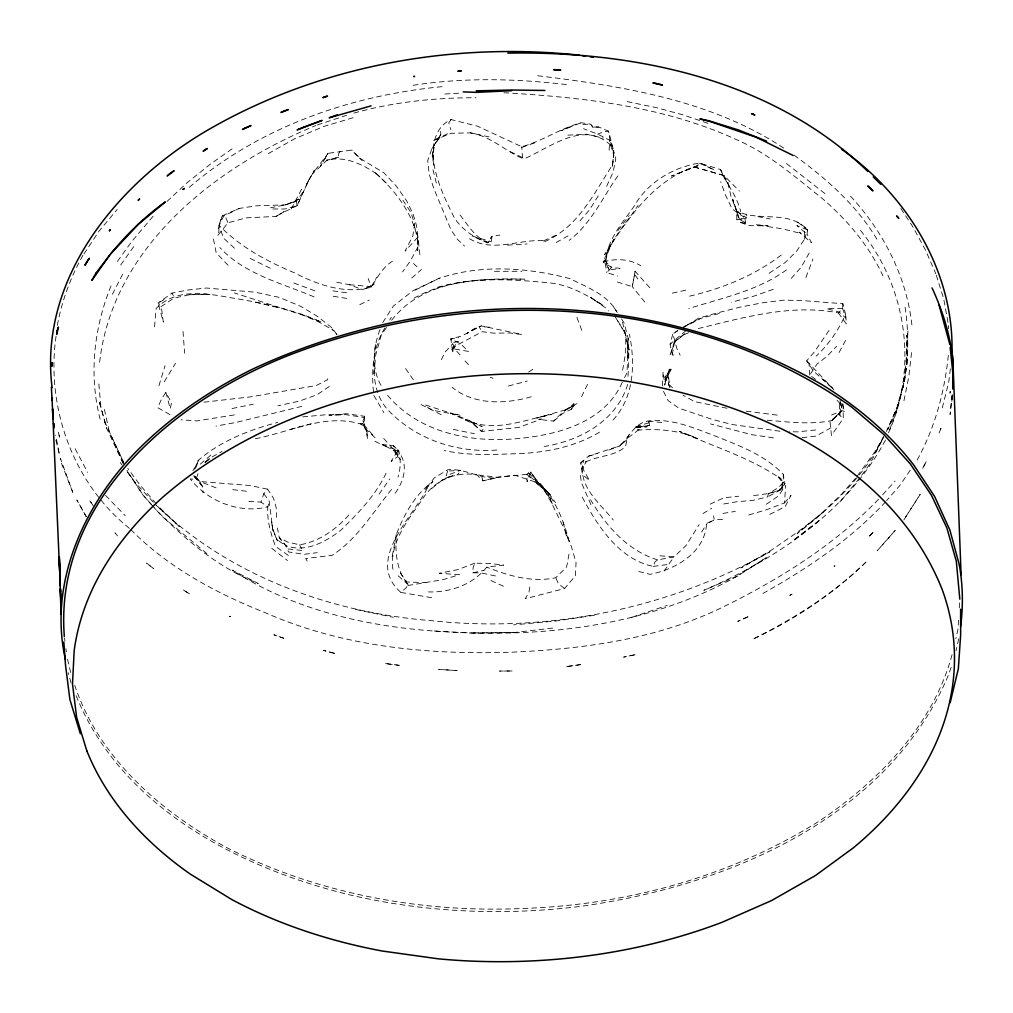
<?xml version="1.0" encoding="UTF-8"?>
<svg xmlns="http://www.w3.org/2000/svg" width="1013" height="1013" viewBox="0 0 1013 1013"><rect width="100%" height="100%" fill="white"/><g stroke="black" fill="none" stroke-linecap="round" stroke-linejoin="round"><path stroke-width="0.75" stroke-dasharray="5 3.75" d="M608.8 450.089L620.678 445.581L588.667 456.103L580.74 462.84L582.462 465.701C580.17 488.443 600.468 504.094 613.308 520.036M766.322 504.208L778.541 495.977L782.732 489.469L782.745 486.43L784.91 483.594L783.29 474.426C764.397 454.267 737.654 445.163 712.721 434.995C691.676 427.131 669.808 417.723 646.826 421.205C633.201 424.472 628.769 438.274 619.184 446.138L626.3 440.3L628.896 434.767M840.144 400.135L840.739 411.569L830.052 421.851L831.445 435.4L843.285 418.407L843.057 402.769M621.513 318.943L624.059 322.818L628.149 338.279L628.009 359.033L627.743 342.204L628.997 349.751L627.908 379.672M628.149 338.279L627.06 372.657L622.957 380.901M398.109 450.291L397.565 456.749L393.31 445.543L398.109 450.291L391.107 461.421L397.565 456.749L398.767 450.772L393.31 450.013L382.129 444.593L393.31 445.543L398.767 450.772C400.882 459.484 400.692 468.576 398.02 477.161M841.221 416.71L839.828 415.305L839.866 413.241L830.052 421.851M769.082 273.269L785.278 262.468L796.826 250.92L804.436 239.258L804.765 227.127C785.607 210.514 758.268 221.708 736.603 211.021L731.019 196.357L727.727 182.201L720.534 169.538L699.502 163.08C673.063 167.183 647.408 182.517 634.176 206.196C622.362 223.025 607.319 239.524 605.685 261.012L609.117 269.964L606.8 272.636L617.601 276.03M644.787 302.077L632.315 286.628L635.113 271.281L650.637 288.667M905.103 307.23C911.282 348.586 907.129 392.525 887.477 429.955L896.986 407.467L903.571 383.446L896.366 411.734L888.401 433.045C918.525 366.719 906.382 286.514 860.48 230.407M907.965 331.036L904.913 379.305M433.551 146.999L432.931 161.13L433.716 165.233C431.373 148.607 433.741 127.359 451.064 119.559L477.541 126.207L521.784 146.746C542.424 141.06 560.265 128.372 581.069 122.75L590.541 124.093L593.225 127.056L598.797 127.043L608.61 131.221L613.929 151.874L612.131 167.943L613.84 155.217L610.168 143.795L611.143 141.01L597.645 134.096L583.526 128.74M662.489 385.928L663.122 371.695L664.794 385.117L669.378 369.112L665.136 381.382L664.794 385.117M392.905 569.268C389.372 543.272 407.517 520.467 421.636 500.422C433.171 481.112 454.419 471.159 476.692 474.742L482.948 480.833L496.345 477.933C479.491 478.972 464.79 468.082 447.835 469.779L434.514 477.693L424.675 489.975L432.855 481.618C414.899 494.344 404.2 514.452 396.286 534.484C395.095 551.616 396.324 570.927 408.062 584.463L406.352 587.578L400.907 592.415C364.731 560.949 412.215 518.036 427.271 488.279M495.471 575.954L480.922 572.902L472.856 572.801L473.147 567.571L474.856 563.177L489.152 563.469L503.714 565.089L486.784 567.128C472.856 584.552 450.506 592.605 428.486 591.909M609.117 150.253L609.801 139.174L608.61 131.221L604.723 131.513L597.645 134.096M958.526 620.184L957.956 629.402L955.829 638.621M959.273 607.901L959.653 601.76M340.001 151.254L338.57 154.065L338.633 157.243L326.566 160.586L312.029 174.287L328.085 153.343L320.336 166.284L328.085 153.343L351.764 150.101L359.4 158.003L384.092 172.982L396.59 186.392L406.72 200.967L413.127 214.174L416.596 225.924L417.863 237.156L417.723 250.629L417.85 240.499L418.179 244.399C415.165 215.44 395.399 190.837 374.481 171.944L387.852 184.493M379.976 329.668C372.936 347.776 371.214 370.416 382.192 387.245M453.267 346.801L452.786 353.347L450.861 338.899L461.611 336.025L481.264 325.895L521.885 334.493L509.944 332.998L493.774 333.176L482.125 331.707L456.939 345.218L450.874 350.409L458.307 341.419L451.469 343.128M496.826 450.051C456.217 453.014 415.254 439.262 387.207 409.176C371.264 390.714 373.075 365.313 375.633 342.787M952.245 396.324L951.789 402.3L952.207 399.185M154.546 326.87L156.116 308.623C175.844 287.667 206.551 293.327 231.8 297.911C262.506 302.798 293.099 309.598 321.691 322.147L302.798 315.106L234.446 292.947M748.696 514.984L766.6 509.716L784.531 502.917L785.607 486.151L780.909 478.82L777.199 475.477L782.492 482.492L782.732 489.469M373.936 373.708L375.836 354.512L381.344 334.796L386.497 327.528M745.011 219.352L745.644 223.316L740.503 222.429L746.771 223.43L738.996 219.239L732.716 199.156L740.503 222.429L748.797 225.62L768.107 225.861L755.85 224.696L782.505 228.875L801.473 233.572L799.232 232.167L811.489 242.765L807.057 234.13L807.488 229.862L804.765 227.127M911.535 352.638L908.826 376.621L903.761 401.629M364.325 417.546L364.465 416.254L346.307 413.684L329.01 415.469L345.876 414.672L364.325 417.546L361.679 424.32C325.198 412.709 289.439 432.564 254.035 438.958M440.617 131.323L440.807 134.539L434.944 144.163L432.222 156.141L432.779 151.494C433.349 174.945 444.036 197.332 454.432 217.947C462.485 230.09 474.325 237.662 487.43 242.816L491.343 241.702L491.963 236.295L499.966 235.054M950.359 368.783L948.738 382.218L941.862 409.531M948.333 355.335C944.66 391.752 934.885 427.866 917.17 460.016L915.448 462.561M56.07 336.126C45.813 407.112 72.936 483.188 129.449 528.381M396.286 534.484L392.082 556.998M268.597 504.018L267.837 506.817C240.03 514.085 207.627 501.422 190.267 478.934L194.787 479.339L196.383 478.301L198.447 472.324M529.748 587.122L528.976 592.339L525.304 598.721L564.545 588.54L575.447 575.789L576.042 562.494L571.357 546.514L565.077 530.66L551.072 502.03L543.766 489.444L535.003 481.897L514.819 475.236L497.231 477.3L482.948 480.833L481.808 476.806M99.629 362.261C112.595 247.134 215.427 166.765 315.803 125.536M276.118 216.415L284.197 211.59L276.118 216.415L245.994 217.871L228.001 222.822L217.554 235.75L218.859 232.04L218.973 225.253L222.138 215.908L239.005 208.475L255.884 205.854L285.21 204.879L296.404 201.194L298.822 199.004L286.514 204.626L270.496 207.804M672.315 354.892L674.544 341.571L670.087 344.154L672.315 354.892L675.886 355.272M622.628 370.214L625.654 352.41L625.793 335.214L621.931 320.121M635.113 271.281L632.315 286.628L614.131 281.006M569.002 554.149L566.634 566.938L555.744 577.739C532.066 582.716 508.653 575.865 486.784 567.128M609.117 269.964L611.586 267.331L604.381 260.354L609.117 269.964L620.146 268.407L611.586 267.331L603.077 262.076L604.381 260.354L605.685 261.012L607.395 252.072L613.878 239.258L604.558 254.769C627.819 218.466 654.183 178.845 697.742 165.714L698.274 163.929L700.148 163.106L714.482 170.019L699.502 163.08M606.622 186.329L613.156 172.033L615.803 158.547L611.421 145.961C584.324 119.129 550.616 147.404 523.721 159.028L522.442 157.509L521.784 146.746M722.522 519.441L714.292 519.834L706.568 524.076C704.554 552.87 675.519 569.534 649.877 574.333L637.772 571.243M582.462 465.701L581.741 468.854L586.654 461.156L584.058 462.928C597.062 455.268 614.093 456.977 625.565 446.543L627.199 438.388L639.76 429.043M952.068 654.727C932.948 725.485 878.942 780.934 819.504 820.923C730.917 876.663 626.629 905.002 522.417 908.496C421.421 912.979 318.664 893.884 228.064 848.312C161.599 812.578 99.274 758.838 74.772 685.408M288.325 555.428L275.523 546.425C270.775 533.775 266.85 520.467 267.837 506.817L260.987 502.093L263.823 493.673L267.584 489.19L273.599 498.345L276.144 507.348L276.625 517.301M598.797 127.043L593.225 127.056M723.725 503.968L737.477 501.638L752.494 500.46L767.537 496.978L768.462 493.534L778.541 487.608L783.366 481.985L783.29 474.426M218.428 228.609L222.138 215.908L225.798 217.643L228.001 222.822M605.685 261.012C609.763 239.271 626.401 223.392 638.038 205.462M158.952 385.7L165.043 365.642M753.634 495.623L768.462 493.534L779.2 490.634L780.896 489.697L783.366 481.985L779.2 490.634L767.537 496.978M804.436 239.258L807.488 229.862L796.99 221.594M194.699 469.26L197.484 461.029C220.176 441.124 248.843 430.031 277.676 422.421M674.544 341.571L670.163 354.512L675.468 341.115L685.966 332.783L674.05 342.103L684.421 334.531L688.561 332.745M440.807 134.539L431.893 148.62L427.727 160.598L429.157 173.932L433.627 188.038L451.064 229.951L457.357 239.296L464.549 246.07M111.037 285.881C93.994 327.832 88.65 374.987 100.122 419.078M392.487 261.202C382.306 267.407 377.317 277.879 371.227 287.122C345.142 294.618 317.449 284.729 294.226 272.725C266.647 261.24 240.043 246.754 218.973 225.253L223.784 216.035L239.005 208.475M805.93 277.499L812.895 259.075M528.596 472.919L550.198 494.699L538.713 483.302L530.837 471.881L527.039 481.821L526.963 474.312L528.596 472.919C551.034 490.039 562.696 515.756 569.42 542.474L565.077 530.66M582.247 497.079C597.518 525.962 619.12 559.455 653.271 566.381L654.98 561.911L657.614 559.872L673.936 556.922L686.004 545.589L699.097 524.658M195.623 468.069L198.941 460.067L192.888 470.766M627.642 384.408C616.664 420.939 579.639 440.921 544.082 446.492M898.898 403.567L886.299 431.513M610.079 246.222L603.077 262.076C615.524 258.15 629.39 258.859 640.735 265.634M272.89 208.957L284.868 209.02L297.113 205.69L309.155 179.25L314.473 170.209L306.926 183.885L309.155 179.25L297.113 205.69L279.993 213.996M553.642 421.117L562.646 413.557L571.459 409.163L573.978 403.63L559.176 415.52L553.642 421.117L538.372 419.306L541.449 419.027L518.935 427.385L481.644 431.449L469.601 420.648L450.557 413.076L425.105 404.871L428.486 407.973L433.488 410.417L460.573 415.343L450.557 413.076L473.666 423.865L481.644 431.449L484.721 426.346M337.038 334.708L332.074 327.933L317.917 316.676L300.988 306.445L279.423 297.417L255.225 292.2L206.437 288.021L187.709 290.035L172.033 293.112L158.104 303.026L161.143 305.685L160.535 307.002L173.97 298.113L189.596 294.72L209.185 293.985M441.402 359.704L445.036 352.119L452.558 344.002M581.551 396.716L589.047 381.243M622.273 382.281C605.128 421.383 560.24 434.273 521.252 438.198C472.235 443.783 416.963 433.108 385.282 392.424M112.405 294.239L122.864 273.839M719.243 313.473L700.806 318.373L683.104 327.592L698.78 318.069L717.837 312.776L739.655 307.23L762.232 302.836L783.568 300.165L801.042 300.481L842.854 303.697L845.602 314.397C838.523 330.048 828.849 344.344 816.225 356.07M881.854 440.87L870.433 463.093L860.645 476.692M855.491 478.275L841.347 494.42L820.555 514.211L797.104 533.56C831.521 507.12 864.482 476.528 883.539 436.844L874.865 451.836L856.504 477.123M291.149 209.083L302.216 188.114M386.029 473.21C375.557 495.56 357.944 513.553 340.444 530.559C325.034 542.221 305.483 552.933 285.818 545.652L279.284 537.65L277.423 527.976M839.093 352.486L846.197 339.228M877.309 448.86L883.855 436.704M417.976 246.855L410.379 260.936L402.579 271.94M371.227 287.122L376.773 277.131M809.172 253.073L801.27 267.077L789.823 280.031M395.133 493.204C403.377 482.061 408.239 466.613 400.173 454.014M664.097 571.066L673.936 556.922L659.349 555.757M476.794 238.03L488.241 242.55L491.963 236.295L487.43 242.816M885.476 440.073C847.248 511.654 776.528 558.897 703.82 590.3L737.705 575.928L766.284 557.669L739.072 574.675M164.233 381.8L175.528 363.262M384.927 327.895C373.075 346.649 371.239 370.771 373.544 392.462M389.739 319.969L391.347 317.335M701.616 532.066L706.568 524.076M598.303 195.788L589.49 209.868L579.005 222.012M829.001 330.466L814.427 351.84L806.677 360.818L813.401 370.961L832.863 388.625L822.86 379.356M903.824 519.935L920.247 494.217L904.406 518.935M382.711 322.577L393.348 306.078L412.873 290.82L439.262 278.233C481.656 264.114 527.659 267.483 570.23 278.74C587.464 287.527 607.433 294.504 617.272 312.498M698.236 328.554C743.605 317.512 791.495 303.685 838.333 312.903L842.664 308.598L842.854 303.697L839.828 305.179M165.891 392.373L170.222 408.695L171.514 402.908L165.891 392.373L161.384 399.287L157.775 407.745L173.16 416.406M83.965 253.934L98.932 231.268L117.204 209.45M815.63 379.432L809.754 375.025L816.858 364.287L827.077 356.234L836.725 346.231M617.892 175.882C602.33 197.814 591.174 223.734 569.179 240.322M555.985 235.206L543.867 240.714L542.702 242.436C577.296 228.799 593.542 194.103 612.523 164.891L613.929 151.874L609.801 139.174M571.459 409.163L573.991 405.428L577.283 403.415L564.228 410.518L573.991 405.428L566.153 409.67L536.814 418.04L552.009 414.292C523.62 419.99 493.698 433.298 465.461 419.699L482.163 426.549L469.601 420.648L473.666 423.865M910.256 470.171L899.886 485.404L886.578 500.637M451.064 119.559L448.784 122.852L450.747 129.639M379.09 494.179L389.777 478.934M431.893 148.62L439.883 137.35L451.14 132.146M391.651 320.26C422.687 280.12 478.212 277.955 524.797 279.157C487.139 278.993 447.062 279.107 413.507 298.468M612.979 420.078C634.252 397.071 635.316 363.414 629.428 334.277M120.674 264.988L134.412 245.716M117.432 261.367L131.677 241.575L155.04 213.971M859.758 477.933L837.802 504.487M285.21 204.879L296.404 201.194L303.697 191.153M391.55 489.456C372.987 512.312 357.222 539.081 332.099 555.365L305.711 558.505L308.421 563.152M617.943 230.533L629.25 215.503M779.2 490.634L784.91 483.594M784.531 502.917L791.001 495.256L785.138 506.703L767.094 515.756M885.552 501.815C850.705 539.524 807.526 568.508 762.916 593.453M668.099 373.594L665.009 377.039L665.136 381.382L672.062 367.592L665.009 377.039L669.948 387.422L668.099 373.594L668.669 384.446L669.948 387.422M878.537 499.346C834.75 544.525 780.795 578.55 724.612 606.217C659.222 638.747 585.565 648.801 513.363 652.106C429.056 655.12 342.787 646.978 264.874 612.536C215.668 593.061 168.12 567.343 130.601 529.444M882.665 494.775L895.074 481.061M417.863 237.156L405.099 251.11L412.861 235.839L414.621 223.911L410.974 212.616L402.959 200.257M767.17 420.205C788.709 422.016 810.628 424.878 832.028 420.534L840.739 411.569M456.876 475.148L459.041 472.982M348.801 515.111C335.797 529.609 319.12 541.613 299.544 544.829L287.223 541.892L279.284 537.65L286.59 546.64L288.464 551.933L304.153 554.326L317.234 552.655M832.028 420.534L842.018 410.734L840.309 400.211M167.018 201.435L187.025 182.821L210.286 164.182L234.813 146.961M205.74 461.941L210.387 457.635L204.905 462.472M624.477 441.909L626.3 440.3M411.721 278.056L421.509 269.458M686.13 330.428L670.087 344.154L672.847 333.771L677.71 330.58M200.308 464.119L212.616 453.659M205.36 462.46L212.641 456.635L222.1 451.418M431.703 488.519L443.77 478.896L453.254 475.224L441.199 480.567M189.355 187.304C260.341 126.207 352.448 94.867 444.783 86.409M823.075 512.477L798.599 531.344L771.501 550.046L740.946 567.913L770.057 551.629C668.377 609.079 547.894 633.125 431.791 620.728C330.504 612.548 229.204 576.017 155.344 504.411M781.276 255.035C753.989 275.929 721.142 289.022 687.789 296.556M528.647 372.1L533.155 369.049M329.339 386.447L317.082 394.715L299.607 401.034L277.866 405.795M683.788 326.604L700.806 318.373M786.506 269.889C757.699 290.731 722.066 298.037 688.726 308.56M677.976 330.681L672.847 333.771L676.811 348.409L680.166 355.246M702.959 513.553L711.759 508.26M476.262 328.06L466.474 333.733L473.147 329.377L481.264 325.895M268.318 153.609L294.593 138.781L324.109 126.372L355.259 117.077M830.989 427.739L816.06 436.122L802.169 437.654M164.119 299.671L158.104 303.026L163.334 322.083L161.143 305.685M556.137 242.525L568.014 235.902M737.705 575.928C657.969 620.754 564.266 635.48 473.691 632.91C390.081 631.175 303.457 616.461 232.256 570.142L258.277 583.513C217.706 567.571 183.986 538.701 154.09 507.678M599.493 432.171C576.093 446.214 548.805 452.013 521.809 453.507C495.901 454.356 469.715 456.179 444.188 450.481M366.313 288.009L374.164 283.995L371.087 286.59L362.401 289.591L349.371 284.742L334.049 281.677M415.216 290.047L439.262 278.233M439.883 137.35L432.792 140.782L451.228 133.285L470.336 132.868L489.089 136.894M359.792 304.647L369.314 300.101M706.998 523.29L714.292 519.834L713.557 515.782M710.202 504.145L723.814 497.801L738.667 496.231M570.332 126.714L560.86 130.791L581.069 122.75M831.559 415.026L842.018 410.734L844.842 411.455L841.765 402.693M317.234 124.954L346.509 115.368M474.856 563.177L457.686 569.686L439.237 573.257L459.358 574.7L443.453 579.575L407.846 585.514M521.632 147.429L535.522 142.542M773.274 289.3L753.748 296.189L731.487 302.254M649.105 422.776L633.986 427.182L647.256 426.802L635.809 427.296L649.624 425.397L649.105 422.776L646.826 421.205L663.844 422.586M631.795 617.322L667.301 605.369M768.462 493.534L780.896 489.697M736.869 219.872L746.885 217.96L736.603 211.021L736.869 219.872L746.885 217.96L746.682 214.136M290.503 429.385L311.358 423.713M588.667 456.103L597.531 453.71M508.399 386.029L527.203 381.065M338.633 157.243L326.351 160.295C344.445 155.407 362.743 164.309 377.393 174.388M353.879 113.089C393.652 101.971 434.805 97.666 476.009 97.729M469.5 238.688C492.938 253.035 519.023 238.941 543.867 240.714M301.836 406.352L235.725 422.522L215.946 426.106M672.265 293.137L686.776 289.971M472.856 572.801L483.885 570.382M531.268 396.754C505.462 404.314 473.919 405.137 452.077 387.245M232.053 408.53L253.187 404.212M437.527 287.299C474.249 276.815 512.122 279.309 549.603 282.868C569.661 284.944 587.097 295.087 603.71 305.825L590.579 297.366L605.419 307.749L608.572 310.966M234.37 414.912L197.168 420.889L181.036 419.813M302.71 416.887L328.643 414.494L345.876 414.672M722.991 513.426L735.299 511.388M649.624 425.397L635.113 427.663L638.494 430.12C658.729 428.537 679.103 430.284 697.856 438.604L679.419 431.272C713.38 446.644 750.063 457.509 780.909 478.82M460.067 355.006L454.913 349.105L450.861 338.899L458.534 337.747M594.403 615.271L554.934 621.134L513.616 624.844M653.271 566.381L669.378 564.304M413.177 85.295C464.334 77.305 516.364 78.634 567.647 84.699M434.248 630.972L473.21 633.214L514.515 632.492L555.833 627.731M815.604 429.955L797.168 431.905L789.368 431.601M540.258 484.632L550.705 499.067L540.258 484.632L526.963 474.312L497.231 477.3L476.692 474.742M203.904 402.199L250.338 396.893L316.246 385.535L327.832 379.634L326.832 375.367M507.576 245.133L527.115 243.956M444.935 94.032L461.865 93.044M582.88 124.523L590.541 124.093L593.074 127.663M567.888 135.16L586.362 134.21L603.279 138.11M189.596 294.72L210.02 294.365M473.691 632.91L514.515 632.492M494.521 271.307L521.936 271.281M503.917 92.829L507.057 92.892C584.805 97.691 664.211 106.492 735.805 139.338C768.563 153.254 795.154 177.047 822.733 198.852C847.514 220.277 869.179 245.944 882.918 275.865M400.325 573.105L406.973 581.994L425.84 582.627M779.997 431.234L732.272 424.536L712.468 419.471L679.141 408.277L668.099 400.616L662.35 389.093M489.355 327.186L478.997 326.579L482.125 331.707M248.856 501.384L260.987 502.093M349.371 284.742L371.087 286.59L368.2 278.562M288.047 548.97L303.128 550.553M232.775 489.646L248.894 491.533M537.789 75.734C623.21 86.194 712.354 100.287 785.29 149.101M777.199 415.115L746.125 411.189M332.935 290.858L348.51 293.061M773.514 437.882L751.849 434.691L710.544 423.941M333.188 296.265L348.447 298.683M454.913 349.105L468.411 351.372L460.674 343.926L450.861 338.899M400.907 592.415L431.639 597.695M757.863 216.643L770.197 218.935M726.992 408.252L694.601 401.629L683.041 395.222M627.161 101.617L656.272 107.619L683.281 114.963L708.48 123.51M453.305 429.398L474.401 433.729M355.664 609.446L393.247 617.297M267.584 489.19L250.376 485.544L199.966 481.53L193.521 475.464M470.336 132.868C490.431 135.818 505.335 151.292 523.721 159.028M255.314 302.102L280.816 308.294M724.042 175.566L692.145 166.385L724.042 175.566L739.376 191.09M472.273 236.054L491.343 241.702M490.279 377.368L493.065 378.28M293.821 282.994L315.018 290.883M382.129 444.593L398.767 450.772M657.614 559.872C627.667 550.806 605.939 525.836 590.528 499.675M314.081 296.885C281.639 283.108 244.538 274.346 219.884 247.539M216.098 487.861L199.966 481.53L193.863 475.705M807.488 229.862L796.864 225.557L807.057 234.13M300.861 314.017L319.044 322.134L332.948 330.061L331.985 328.972L336.785 334.683M490.938 580.525L505.487 587.173M488.241 242.55C475.046 238.03 467.943 224.772 459.598 214.49M374.911 441.339L385.396 446.264M510.324 151.722L522.442 157.509M250.11 258.353L270.864 268.584M421.079 404.58L441.719 414.963M361.679 424.32L360.172 423.345L375.089 437.768L361.958 422.434L366.972 431.703L367.833 439.06L363.059 420.648L366.972 431.703M794.091 155.179C826.228 178.478 856.859 205.373 877.296 239.878M535.003 481.897L547.109 490.963L555.542 502.613M263.823 493.673L269.192 501.093L272.674 529.014L273.269 531.078L271.497 521.594L272.674 529.014L276.612 539.144L286.59 546.64L285.818 545.652M786.468 163.562L826.253 194.61M271.775 548.324L287.502 560.556M564.545 588.54L558.378 583.703L555.744 577.739M206.88 553.592L161.611 515.997L152.279 505.487M202.651 486.519L192.85 474.742L202.651 486.519L203.018 492.787M668.669 384.446L673.341 388.296M736.603 211.021L743.935 217.124L732.234 209.058L725.435 195.028L720.712 181.694M359.4 158.003L362.122 160.307L351.764 150.101M398.198 575.865L408.062 584.463L406.973 581.994M234.446 248.185L223.658 238.27L218.973 225.253M156.483 505.462L179.238 526.469L158.155 506.107M413.456 263.532L416.951 266.761M193.914 475.755L199.966 481.53L201.118 484.721M526.963 474.312L531.952 479.238M105.504 495.395L125.181 515.63M806.677 360.818L832.863 388.625M465.056 360.995L470.893 367.137M228.077 265.33L216.162 252.668L213.135 237.523M153.305 502.195L135.919 483.366L125.777 469.918M383.699 438.464L396.02 452.153M151.241 504.322L142.96 494.977L126.549 470.387M153.077 506.525L142.96 494.977L126.929 470.298M837.055 400.198L840.068 403.681L839.283 401.958L839.828 415.305M850.515 196.231C884.108 232.294 907.673 278.917 912.232 328.313M156.116 503.727L139.794 484.708L127.828 468.487M832.028 387.675L833.94 389.967M93.589 506.209L89.258 499.941L91.36 502.98M120.243 462.574L122.092 465.018M195.015 476.477L196.383 478.301M838.333 312.903L846.374 323.983L845.602 314.397M393.31 450.013L400.236 459.649M634.986 274.903L637.911 279.018M405.593 368.529L413.937 380.66M900.81 208.488L912.561 226.342L925.249 249.527L935.797 273.687M613.865 307.332L617.094 312.447M720.534 169.538C726.334 183.973 737.223 196.129 740.718 211.692M722.37 174.692L729.512 186.468L727.727 182.201M615.284 317.006L625.376 333.594L628.997 349.751L623.995 330.339L625.376 333.594L616.968 319.551M373.81 395.425L383.8 412.519M610.168 143.795L611.421 145.961M299.544 544.829L301.557 548.451M276.612 539.144L277.549 540.904L272.674 529.014M75.165 448.784L87.675 472.375M530.837 471.881L537.523 484.518M172.033 293.112L173.35 295.682M123.181 463.739L106.656 428.246L98.413 398.843M123.396 463.283L109.189 431.335L104.402 409.391M104.44 421.028L123.814 462.7M113.988 441.959L124.156 463.498M590.921 504.664L581.424 482.593L579.816 471.817M71.037 683.003L68.302 672.733M76.14 695.678C120.648 806.069 236.915 866.761 346.851 894.175A449.899 300.456 -2.3 0 0 582.07 906.154C726.777 885.805 887.236 818.922 948.067 675.912A457.104 305.268 -2.3 0 0 952.195 664.123M547.197 491.191L552.743 505.094M576.916 317.398L582.158 331.365M413.697 224.354L417.951 236.7L420.294 258.378M936.253 275.169L943.723 298.86L948.295 324.097M70.695 672.48L67.162 657.754M99.679 402.668L106.656 428.246M432.982 169.678L436.54 184.011M55.88 440.149L59.514 454.9L55.69 435.147M563.139 522.315L566.963 538.321M809.754 375.025L808.982 363.198M605.179 263.329L606.8 272.636M840.739 403.022L842.018 410.734M296.404 201.194L297.113 205.69M65.934 648.725L66.352 651.739M64.541 638.19L64.933 641.204M98.843 383.94L100.831 406.378M183.024 331.466L184.619 353.246M364.465 416.254L364.642 427.929M948.561 325.578L948.586 328.719M958.64 638.81A457.104 305.268 -2.3 0 1 956.006 650.751M57.336 325.376A442.605 296.189 -3.4 0 1 83.712 253.883M950.219 391.474L950.029 393.107L950.219 391.474M952.195 394.867L950.08 414.545L952.195 394.893M906.888 359.109L902.912 387.776L907.243 363.325L906.825 335.024L906.888 359.109M940.938 428.296L939.064 433.108L940.938 428.296M447.594 471.083L446.214 475.667L460.56 470.298L447.594 471.083M926.161 461.738L922.4 468.93L926.161 461.738M895.112 530.495L877.195 550.806L895.112 530.495M872.94 532.623L868.154 537.308L872.94 532.623M865.912 562.164C832.977 594.175 793.964 620.07 752.38 639.444C793.458 618.994 832.914 594.314 865.912 562.164M834.851 565.761L834.18 566.292L834.851 565.761M583.146 460.814L580.74 462.84L582.424 474.527L589.553 480.567L583.691 470.311L583.146 460.814M818.947 520.733L792.976 540.714L818.947 520.733M792.027 594.15L789.747 595.403L792.027 594.15M747.847 616.841L737.717 621.412L747.847 616.841M697.742 165.714L671.442 176.034L697.742 165.714M635.05 654.74L623.59 657.146L635.05 654.74M580.386 664.655L565.533 666.719L580.386 664.655M512.122 670.986L499.447 671.062L512.122 670.986M842.664 308.598L826.481 308.572L838.929 311.979L845.893 318.044L842.664 308.598M457.04 670.543L438.629 669.428L457.04 670.543M399.185 665.326L384.535 663.439L399.185 665.326M334.429 653.347L323.476 650.384L334.429 653.347M283.716 638.228L273.814 634.746L283.716 638.228M230.508 616.664L229.533 616.233L230.508 616.664M189.431 593.897L182.771 589.553L189.431 593.897M153.659 568.673L146.581 563.114L153.659 568.673M117.609 535.915L115.013 532.889L117.609 535.915M86.244 516.719L76.836 499.916L86.244 516.719M72.721 492.229L61.806 464.22L60.337 458.218L72.721 492.229M59.564 437.034L58.197 431.817L59.564 437.034"/><path stroke-width="1.5" d="M959.805 599.152L956.323 561.316L946.851 527.9L931.466 495.332L910.358 463.992L883.653 434.362L851.553 406.973C693.55 295.29 475.679 285.172 297.657 351.954C179.529 395.45 53.461 498.257 64.338 636.683M952.777 389.03L953.144 371.796L953.322 384.168M65.402 659.336C47.738 580.804 85.877 500.422 141.567 446.214A456.914 305.141 -2.3 0 1 252.3 369.276C429.943 286.173 650.283 285.463 821.809 384.535A455.407 304.128 -2.3 0 1 913.713 464.967L934.619 496.484L949.903 530.065L959.425 565.292M950.143 702.781L958.336 668.821L960.666 634.746L960.603 609.244M138.35 224.278L110.544 253.997C126.536 234.522 144.783 216.579 165.334 201.916L138.477 224.164M337.177 114.862L329.149 117.812L371.087 105.871M511.578 90.714L476.325 92.36L463.194 91.892M476.173 90.841L510.78 90.018L544.905 90.461M507.817 53.119C635.556 50.903 773.438 79.774 867.85 171.488M579.309 55.183C452.355 41.672 319.867 65.414 208.767 129.487C118.838 181.492 38.304 277.841 52.106 387.726M582.424 55.652L585.539 56.133M590.224 56.842L593.339 57.31M766.638 141.174L738.376 129.943L708.682 120.737L699.869 118.888L710.227 121.547L756.331 137.325L793.217 155.521M841.816 149.392C907.458 195.686 954.461 271.94 951.954 353.778M873.231 176.844L880.778 184.328M932.036 287.882C944.838 315.587 953.752 345.8 953.22 376.532L950.169 347.459M80.344 733.716L69.897 699.59L65.541 665.351L63.832 642.052M86.814 750.861L76.646 717.432L72.493 683.927L74.177 650.726A432.133 288.591 -2.3 0 1 111.544 555.466A443.681 296.303 -2.3 0 1 162.599 497.345C248.248 422.864 360.78 386.219 472.451 376.013A442.048 295.226 -2.3 0 1 628.478 381.534C754.179 402.262 891.972 463.815 942.166 589.452A440.769 294.352 -2.3 0 1 952.03 689.435A436.122 291.263 -2.3 0 1 910.244 787.557A442.073 295.226 -2.3 0 1 853.225 847.944L815.389 875.574L771.425 900.633L722.016 922.311A435.577 290.87 -2.3 0 1 611.903 952.182A446.062 297.885 -2.3 0 1 438.312 958.83L382.154 951.004A442.048 295.214 -2.3 0 1 231.648 899.468L190.596 874.295A443.58 296.239 -2.3 0 1 86.839 750.861M939.076 305.179L949.852 344.483M54.107 426.182L53.575 423.206L54.158 427.841M52.549 409.442L60.274 585.691M961.096 574.738L952.727 355.791M52.575 408.505L53.081 419.293L51.372 387.232M60.527 591.731L60.4 588.718L61.287 614.334M60.945 611.396L59.286 556.884L60.261 584.159M59.286 556.884L60.248 584.767M60.413 589.414L61.274 614.207M52.068 397.603L52.094 400.274M953.233 382.015L953.246 388.283M959.412 565.305A457.104 305.268 -2.3 0 1 960.628 626.465M52.106 362.895L51.739 366.237L52.106 362.895M57.298 330.289L56.652 334.328L58.399 327.034L57.298 330.289M86.713 261.898L84.953 265.254L89.347 258.29L86.713 261.898M96.172 272.852L91.854 280.398L109.885 254.858L96.172 272.852M110.075 229.888L109.455 230.749L110.075 229.888M138.262 200.143L139.515 199.092L138.262 200.143M170.64 173.058L167.158 175.958L174.109 170.728L170.64 173.058M184.353 188.519L183.024 189.418L184.353 188.519M206.399 149.025L203.119 151.228L207.386 148.493L206.399 149.025M244.602 128.347L242.512 129.474L251.021 125.536L244.602 128.347M284.412 110.949L280.93 112.468L288.414 109.556L284.412 110.949M303.609 127.195L297.126 129.917L322.083 120.408L303.609 127.195M325.857 96.564L322.868 97.603L327.528 96.121L325.857 96.564M413.709 76.519L414.482 76.431L413.709 76.519M459.775 70.999L457.838 71.239L461.32 70.923L459.775 70.999M556.694 69.72L553.579 69.656L560.759 70.125L556.694 69.72M657.386 83.712L652.891 82.901L662.426 85.079L657.386 83.712M753.419 114.342L751.557 113.659L754.875 115.051L753.419 114.342M869.749 187.595L867.761 185.987L872.915 190.925L869.749 187.595M898.227 217.63L896.606 215.921L898.797 218.428L898.227 217.63"/></g></svg>
